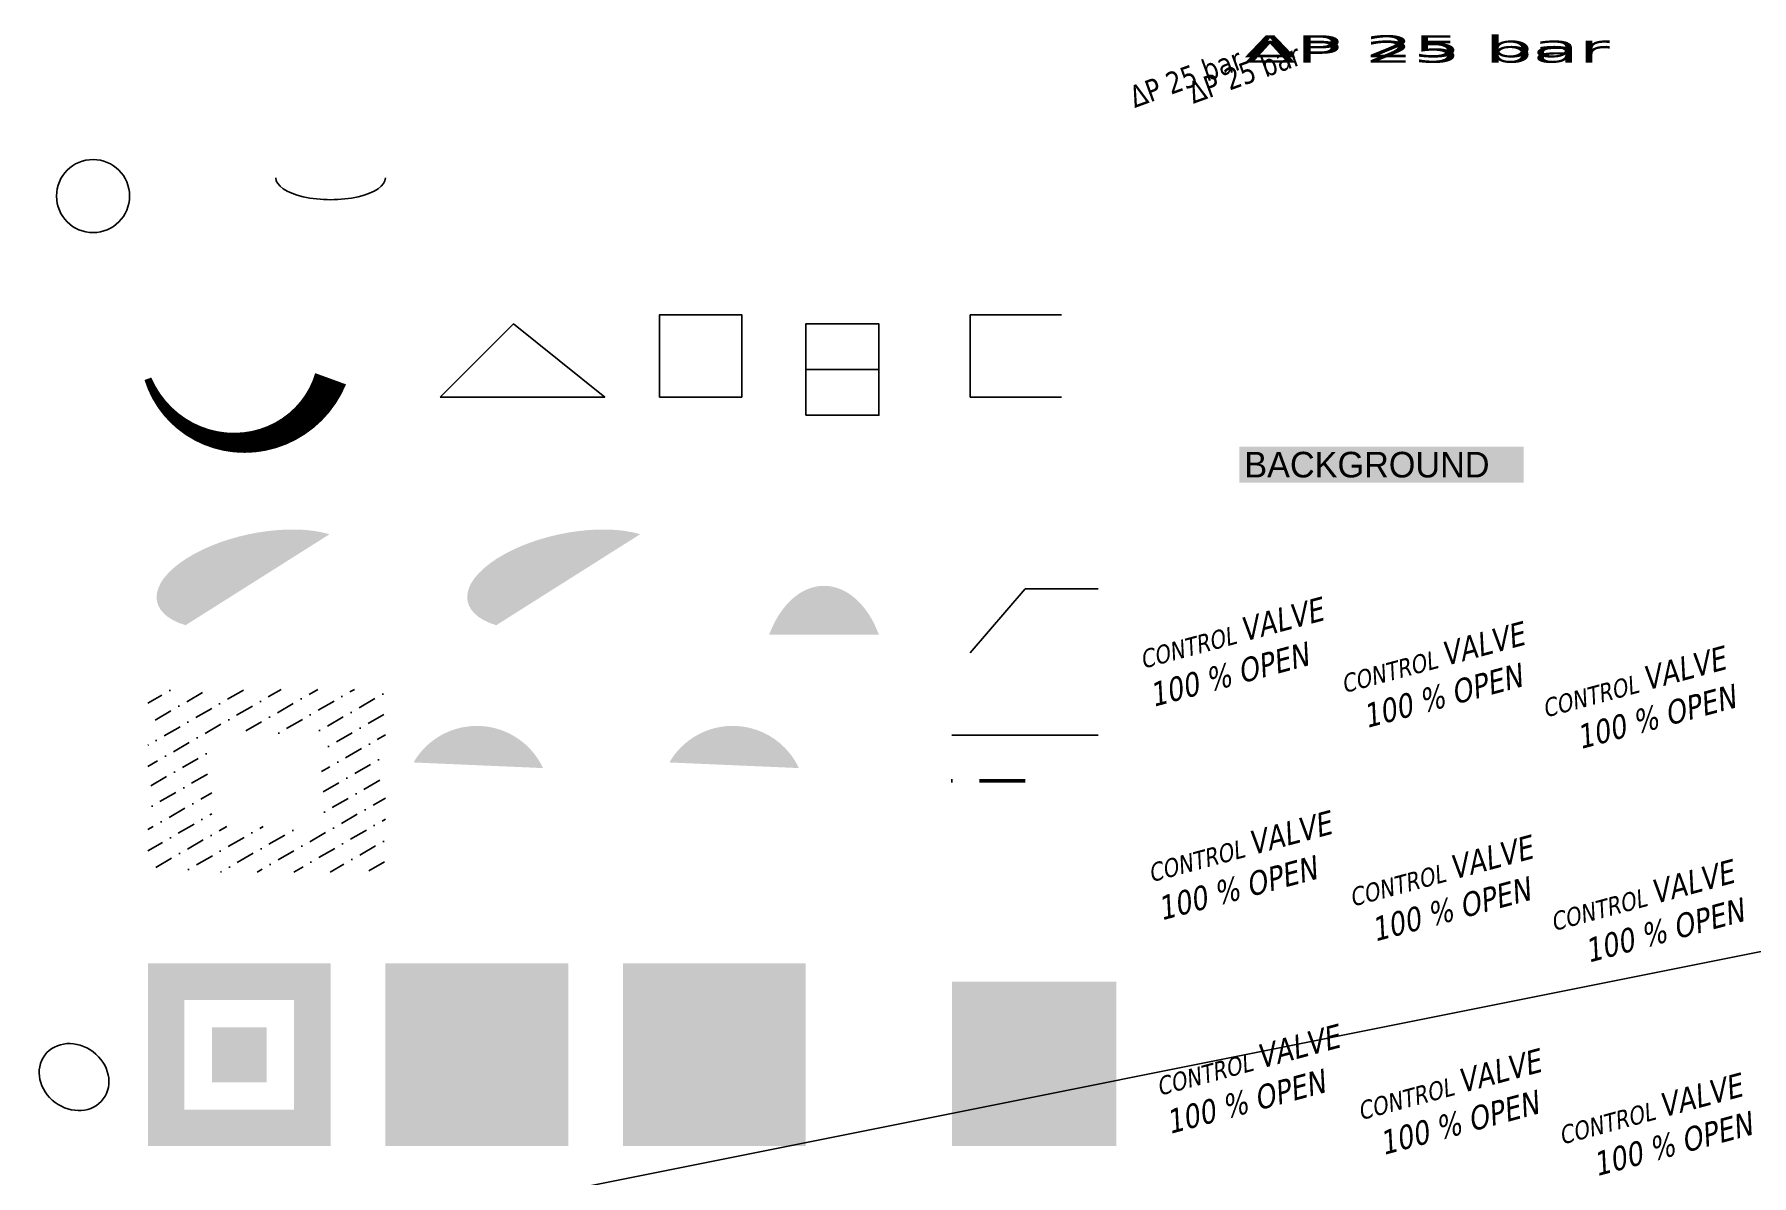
# Model space of a CAD drawing. Header units: metres. Extents: x -62 to 878, y -16 to 609.
import ezdxf
from ezdxf.enums import TextEntityAlignment as Align

# ---------------------------------------------------------------- set-up
doc = ezdxf.new("R2010")
doc.units = ezdxf.units.M
doc.header["$LTSCALE"] = 2.5
doc.linetypes.add('LEADING_DOTS', pattern=[16, -3, 0, -3, 5, -5])
doc.styles.add('FIDELITY', font='DejaVuSans.ttf', dxfattribs={"width": 0.8, "oblique": 12})
doc.dimstyles.get("Standard").update_dxf_attribs({"dimtxt": 2.5, "dimasz": 2.5, "dimexe": 1.25, "dimexo": 0.625, "dimtad": 1, "dimtih": 1, "dimtoh": 1, "dimcen": 2.5, "dimadec": 0, "dimazin": 0, "dimtfac": 1, "dimtofl": 0, "dimtmove": 0, "dimatfit": 3, "dimfxl": 1, "dimtolj": 1, "dimtzin": 0, "dimarcsym": 0})

msp = doc.modelspace()

# ---------------------------------------------------------------- hatches: boundary and pattern name
h = msp.add_hatch(color=6)
edge = h.paths.add_edge_path()
edge.add_spline(control_points=[(340, 280), (370, 360), (400, 280)], knot_values=[0, 0, 0, 1, 1, 1], weights=[1, 0.5, 1], degree=2, periodic=0)
edge.add_line((400, 280), (340, 280))
h = msp.add_hatch(color=5)
edge = h.paths.add_edge_path()
edge.add_ellipse((60, 310), major_axis=(55, 12), ratio=0.45, start_angle=20, end_angle=200)
edge.add_line((20.63, 285.11), (99.37, 334.89))
h = msp.add_hatch(color=5)
edge = h.paths.add_edge_path()
edge.add_ellipse((230, 310), major_axis=(55, 12), ratio=0.45, start_angle=20, end_angle=200, ccw=False)
edge.add_line((269.37, 334.89), (190.63, 285.11))
h = msp.add_hatch()
h.set_pattern_fill('USER', style=0)
h.set_pattern_definition([(30, (0, 0), (-5, 8.66025), [10, -5, 0, -5])])
h.paths.add_polyline_path([(0, 150), (130, 150), (130, 250), (0, 250)])
h.paths.add_polyline_path([(35, 175), (95, 175), (95, 225), (35, 225)], flags=0)
h = msp.add_hatch(color=4)
edge = h.paths.add_edge_path()
edge.add_arc((180, 190), 40, 25, 150)
edge.add_line((145.36, 210), (216.25, 206.9))
h = msp.add_hatch(color=4)
edge = h.paths.add_edge_path()
edge.add_arc((320, 190), 40, 25, 150, ccw=False)
edge.add_line((356.25, 206.9), (285.36, 210))
h = msp.add_hatch(color=1)
h.paths.add_polyline_path([(0, 0), (100, 0), (100, 100), (0, 100)])
h.paths.add_polyline_path([(20, 20), (80, 20), (80, 80), (20, 80)], flags=0)
h.paths.add_polyline_path([(35, 35), (65, 35), (65, 65), (35, 65)], flags=0)
h = msp.add_hatch(color=1)
h.dxf.hatch_style = 1
h.paths.add_polyline_path([(130, 0), (230, 0), (230, 100), (130, 100)])
h.paths.add_polyline_path([(150, 20), (210, 20), (210, 80), (150, 80)], flags=0)
h.paths.add_polyline_path([(165, 35), (195, 35), (195, 65), (165, 65)], flags=0)
h = msp.add_hatch(color=1)
h.dxf.hatch_style = 2
h.paths.add_polyline_path([(260, 0), (360, 0), (360, 100), (260, 100)])
h.paths.add_polyline_path([(280, 20), (340, 20), (340, 80), (280, 80)], flags=0)
h.paths.add_polyline_path([(295, 35), (325, 35), (325, 65), (295, 65)], flags=0)
h = msp.add_hatch(color=7)
h.set_gradient(color1=(200, 10, 20), color2=(10, 20, 200), rotation=35)
h.paths.add_polyline_path([(440, 0), (530, 0), (530, 90), (440, 90)])

# ---------------------------------------------------------------- linework, layer by layer
at = {"color": 2, "transparency": 33554585}
msp.add_line((440, 225), (520, 225), dxfattribs=at)
at = {"linetype": 'LEADING_DOTS', "lineweight": 50, "ltscale": 2}
msp.add_line((440, 200), (520, 200), dxfattribs=at)
msp.add_ray((0, -70), (0.980581, 0.196116))
msp.add_lwpolyline([(0, 420, 4, 18, 0.7), (100, 420, 0, 0, 0)], format="xyseb")
msp.add_polyline3d([(160, 410, 3), (200, 450, 7), (250, 410, 12)], close=True)
at = {"extrusion": (0, 0, -1)}
msp.add_circle((30, 520, 8), 20, dxfattribs=at)
at = {"extrusion": (0.3, 0.4, 0.866025)}
msp.add_circle((55, 0, 12), 20, dxfattribs=at)
at = {"extrusion": (0, 0, -1)}
msp.add_ellipse((100, 530, 3), major_axis=(30, 0), ratio=0.4, start_param=0, end_param=3.141593, dxfattribs=at)
at = {"invisible_edges": 2}
msp.add_3dface([(450, 410, 3), (500, 410, 4), (500, 455, 5), (450, 455, 6)], dxfattribs=at)

# ---------------------------------------------------------------- texts
at = {"style": 'FIDELITY', "width": 0.8}
msp.add_text('ΔP 25 bar', height=12, rotation=20, dxfattribs=at).set_placement((600, 596), (800, 596), align=Align.FIT)
msp.add_text('ΔP 25 bar', height=12, rotation=20, dxfattribs=at).set_placement((600, 593), (800, 593), align=Align.ALIGNED)
msp.add_text('ΔP 25 bar', height=12, rotation=20, dxfattribs=at).set_placement((600, 590), align=Align.RIGHT)
msp.add_text('ΔP 25 bar', height=12, rotation=20, dxfattribs=at).set_placement((600, 587), align=Align.MIDDLE_CENTER)
at = {"color": 3, "insert": (600, 380), "char_height": 14, "width": 150, "attachment_point": 1, "bg_fill": 1, "box_fill_scale": 1.2, "bg_fill_color": 7, "bg_fill_true_color": 15454875}
msp.add_mtext('BACKGROUND', dxfattribs=at)
at = {"char_height": 10, "width": 120, "rotation": 15, "style": 'FIDELITY'}
for insert, attachment_point in [((550, 240), 7), ((710, 240), 8), ((870, 240), 9), ((550, 140), 4), ((710, 140), 5), ((870, 140), 6), ((550, 40), 1), ((710, 40), 2), ((870, 40), 3)]:
    msp.add_mtext('{\\C1;CONTROL} \\H1.3x;VALVE\\P100 % OPEN', dxfattribs=dict(at, insert=insert, attachment_point=attachment_point))

# ---------------------------------------------------------------- meshes
mesh = msp.add_polyface()
corners = [(280, 410), (325, 410, 8), (325, 455, 16), (280, 455, 8)]
mesh.append_faces([[corners[k] for k in face] for face in [(0, 1, 2, 3)]])
mesh = msp.add_polymesh((2, 3))
for k, corner in enumerate([(360, 400), (360, 425, 1), (360, 450, 2), (400, 400, 2), (400, 425, 3), (400, 450, 4)]):
    mesh.set_mesh_vertex(divmod(k, 3), corner)

# ---------------------------------------------------------------- leaders
msp.add_leader([(450, 270), (480, 305), (520, 305)], dimstyle='Standard')

doc.saveas('drawing.dxf')
